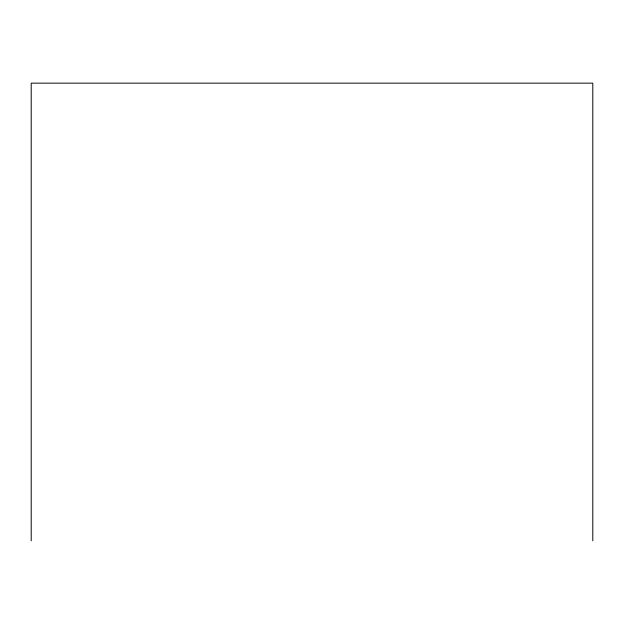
<?xml version="1.0" encoding="UTF-8"?>
<svg xmlns="http://www.w3.org/2000/svg" width="624" height="624" viewBox="0 0 624 624"><rect width="100%" height="100%" fill="white"/><g stroke="black" fill="none" stroke-linecap="round" stroke-linejoin="round"><path stroke-width="0.94" d="M592.8 540.844L592.8 83.156L31.2 83.156L31.2 540.844"/></g></svg>
